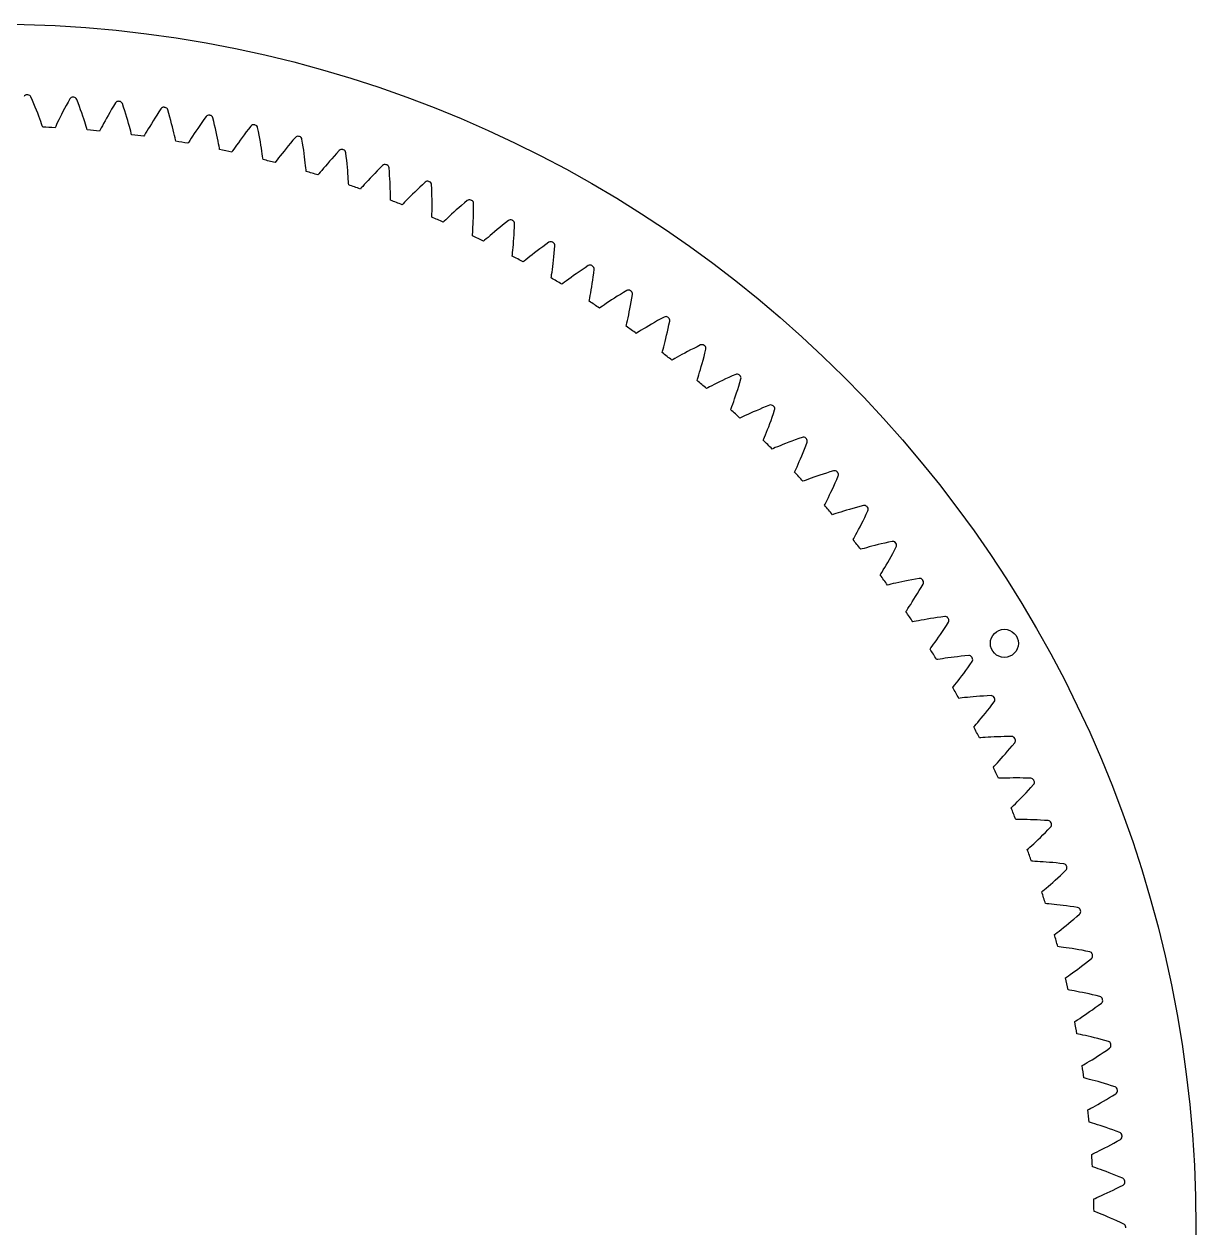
# Model space of a CAD drawing. Header units: millimetres. Extents: x -107 to 107, y -107 to 107.
# Drawn here: x 2.8 to 107.1, y 0 to 107.1 of the extents above; entities that cross this region are included whole.
import ezdxf

# ---------------------------------------------------------------- set-up
doc = ezdxf.new("R2010")
doc.units = ezdxf.units.MM

msp = doc.modelspace()

# ---------------------------------------------------------------- linework, layer by layer
at = {"layer": 'holes'}
msp.add_circle((90.026898, 51.977054), 1.25, dxfattribs=at)
at = {"layer": 'outer'}
msp.add_circle((0, 0), 107.079107, dxfattribs=at)
at = {"layer": 'output_ring'}
for p, q in [((3.499875, 100.289095), (3.366918, 100.601627)), ((3.626555, 99.985699), (3.499875, 100.289095)), ((3.746435, 99.692187), (3.626555, 99.985699)), ((3.859417, 99.409434), (3.746435, 99.692187)), ((6.507437, 99.839597), (6.358478, 99.559719)), ((6.664161, 100.12862), (6.507437, 99.839597)), ((6.828054, 100.426099), (6.664161, 100.12862)), ((7.561274, 100.064873), (7.441091, 100.382537)), ((7.675554, 99.756593), (7.561274, 100.064873)), ((7.783441, 99.458463), (7.675554, 99.756593)), ((10.716457, 99.776296), (10.548149, 99.493862)), ((10.892271, 100.066888), (10.716457, 99.776296)), ((11.610249, 99.676245), (11.503039, 99.998518)), ((11.711942, 99.363587), (11.610249, 99.676245)), ((3.965343, 99.138525), (3.859417, 99.409434)), ((4.063972, 98.880839), (3.965343, 99.138525)), ((4.154925, 98.638213), (4.063972, 98.880839)), ((4.237587, 98.413251), (4.154925, 98.638213)), ((5.845455, 98.552479), (5.740458, 98.337034)), ((5.960487, 98.784659), (5.845455, 98.552479)), ((6.08468, 99.031045), (5.960487, 98.784659)), ((6.21747, 99.289847), (6.08468, 99.031045)), ((6.358478, 99.559719), (6.21747, 99.289847)), ((7.884872, 99.171365), (7.783441, 99.458463)), ((7.979732, 98.896385), (7.884872, 99.171365)), ((8.067837, 98.634914), (7.979732, 98.896385)), ((8.148883, 98.388801), (8.067837, 98.634914)), ((10.092972, 98.703106), (9.958896, 98.461955)), ((10.236141, 98.956314), (10.092972, 98.703106)), ((10.387969, 99.22025), (10.236141, 98.956314)), ((10.548149, 99.493862), (10.387969, 99.22025)), ((11.807659, 99.06133), (11.711942, 99.363587)), ((11.897371, 98.770356), (11.807659, 99.06133)), ((11.98101, 98.491759), (11.897371, 98.770356)), ((14.400394, 98.717762), (14.237994, 98.460196)), ((14.57153, 98.984658), (14.400394, 98.717762)), ((14.751145, 99.260039), (14.57153, 98.984658)), ((14.938591, 99.543267), (14.751145, 99.260039)), ((15.640149, 99.123849), (15.546087, 99.450202)), ((15.729087, 98.807326), (15.640149, 99.123849)), ((15.812477, 98.501439), (15.729087, 98.807326)), ((18.761598, 98.580698), (18.57097, 98.312822)), ((18.960368, 98.856098), (18.761598, 98.580698)), ((19.644351, 98.408592), (19.563593, 98.73849)), ((4.310872, 98.210015), (4.237587, 98.413251)), ((4.372527, 98.0361), (4.310872, 98.210015)), ((4.414125, 97.917163), (4.372527, 98.0361)), ((5.568055, 97.975469), (5.514638, 97.861351)), ((5.646988, 98.142255), (5.568055, 97.975469)), ((5.740458, 98.337034), (5.646988, 98.142255)), ((8.22236, 98.160674), (8.148883, 98.388801)), ((8.287348, 97.954635), (8.22236, 98.160674)), ((8.341904, 97.778364), (8.287348, 97.954635)), ((8.378648, 97.657839), (8.341904, 97.778364)), ((9.533994, 97.669334), (9.475995, 97.557474)), ((9.619621, 97.832784), (9.533994, 97.669334)), ((9.720907, 98.023614), (9.619621, 97.832784)), ((9.834549, 98.234628), (9.720907, 98.023614)), ((9.958896, 98.461955), (9.834549, 98.234628)), ((12.058446, 98.226932), (11.98101, 98.491759)), ((12.129452, 97.977737), (12.058446, 98.226932)), ((12.193623, 97.746819), (12.129452, 97.977737)), ((12.250208, 97.538316), (12.193623, 97.746819)), ((12.297576, 97.359979), (12.250208, 97.538316)), ((13.685385, 97.549143), (13.576449, 97.362574)), ((13.807485, 97.755378), (13.685385, 97.549143)), ((13.940943, 97.977479), (13.807485, 97.755378)), ((14.084681, 98.212998), (13.940943, 97.977479)), ((14.237994, 98.460196), (14.084681, 98.212998)), ((15.890323, 98.207069), (15.812477, 98.501439)), ((15.962603, 97.925311), (15.890323, 98.207069)), ((16.029243, 97.657563), (15.962603, 97.925311)), ((16.090092, 97.405695), (16.029243, 97.657563)), ((18.053249, 97.561526), (17.900084, 97.332026)), ((18.216454, 97.802309), (18.053249, 97.561526)), ((18.389158, 98.053081), (18.216454, 97.802309)), ((18.57097, 98.312822), (18.389158, 98.053081)), ((19.72039, 98.088726), (19.644351, 98.408592)), ((19.791315, 97.77971), (19.72039, 98.088726)), ((19.857168, 97.482427), (19.791315, 97.77971)), ((19.91797, 97.197971), (19.857168, 97.482427)), ((22.539898, 97.479459), (22.347709, 97.227299)), ((22.741225, 97.73939), (22.539898, 97.479459)), ((22.950992, 98.006508), (22.741225, 97.73939)), ((23.616279, 97.531651), (23.548956, 97.864551)), ((23.679292, 97.208966), (23.616279, 97.531651)), ((12.329406, 97.238064), (12.297576, 97.359979)), ((13.484268, 97.202728), (13.421784, 97.093311)), ((13.576449, 97.362574), (13.484268, 97.202728)), ((16.144853, 97.172366), (16.090092, 97.405695)), ((16.192942, 96.961742), (16.144853, 97.172366)), ((16.233043, 96.781631), (16.192942, 96.961742)), ((16.259906, 96.658526), (16.233043, 96.781631)), ((17.412387, 96.576418), (17.34552, 96.469623)), ((17.51097, 96.732397), (17.412387, 96.576418)), ((17.627378, 96.914398), (17.51097, 96.732397)), ((17.757735, 97.115516), (17.627378, 96.914398)), ((17.900084, 97.332026), (17.757735, 97.115516)), ((19.973705, 96.927743), (19.91797, 97.197971)), ((20.024296, 96.673616), (19.973705, 96.927743)), ((20.069556, 96.43826), (20.024296, 96.673616)), ((20.10907, 96.22586), (20.069556, 96.43826)), ((21.829816, 96.526656), (21.67881, 96.316093)), ((21.992155, 96.749761), (21.829816, 96.526656)), ((22.164984, 96.983732), (21.992155, 96.749761)), ((22.347709, 97.227299), (22.164984, 96.983732)), ((23.737635, 96.89733), (23.679292, 97.208966)), ((23.791387, 96.597622), (23.737635, 96.89733)), ((23.840611, 96.310936), (23.791387, 96.597622)), ((26.471793, 96.485937), (26.269543, 96.241773)), ((26.683488, 96.737496), (26.471793, 96.485937)), ((26.903909, 96.995893), (26.683488, 96.737496)), ((27.549405, 96.494466), (27.495628, 96.82982)), ((27.599289, 96.169492), (27.549405, 96.494466)), ((20.141839, 96.044272), (20.10907, 96.22586)), ((20.163691, 95.92018), (20.141839, 96.044272)), ((21.311898, 95.791434), (21.240758, 95.687436)), ((21.416721, 95.94329), (21.311898, 95.791434)), ((21.54041, 96.120423), (21.416721, 95.94329)), ((21.67881, 96.316093), (21.54041, 96.120423)), ((23.885349, 96.038671), (23.840611, 96.310936)), ((23.9256, 95.782703), (23.885349, 96.038671)), ((23.961285, 95.545706), (23.9256, 95.782703)), ((23.992159, 95.331879), (23.961285, 95.545706)), ((25.564266, 95.358423), (25.41805, 95.168523)), ((25.723681, 95.562694), (25.564266, 95.358423)), ((25.894929, 95.779036), (25.723681, 95.562694)), ((26.077097, 96.005811), (25.894929, 95.779036)), ((26.269543, 96.241773), (26.077097, 96.005811)), ((27.644955, 95.855747), (27.599289, 96.169492)), ((27.686517, 95.554108), (27.644955, 95.855747)), ((27.724082, 95.265662), (27.686517, 95.554108)), ((30.360195, 95.33389), (30.148216, 95.098122)), ((30.581911, 95.576662), (30.360195, 95.33389)), ((30.812622, 95.825915), (30.581911, 95.576662)), ((31.437267, 95.29874), (31.397125, 95.635998)), ((24.017542, 95.149112), (23.992159, 95.331879)), ((24.034348, 95.024236), (24.017542, 95.149112)), ((25.176394, 94.849064), (25.101098, 94.748035)), ((25.287285, 94.996547), (25.176394, 94.849064)), ((25.41805, 95.168523), (25.287285, 94.996547)), ((27.75775, 94.991808), (27.724082, 95.265662)), ((27.787595, 94.734419), (27.75775, 94.991808)), ((27.813646, 94.49617), (27.787595, 94.734419)), ((27.835829, 94.281267), (27.813646, 94.49617)), ((27.853785, 94.097622), (27.835829, 94.281267)), ((29.575283, 94.441722), (29.40772, 94.244079)), ((29.755157, 94.650947), (29.575283, 94.441722)), ((29.946366, 94.870153), (29.755157, 94.650947)), ((30.148216, 95.098122), (29.946366, 94.870153)), ((31.473941, 94.972012), (31.437267, 95.29874)), ((31.506855, 94.656674), (31.473941, 94.972012)), ((31.536158, 94.353598), (31.506855, 94.656674)), ((31.562003, 94.063867), (31.536158, 94.353598)), ((34.67071, 94.498495), (34.430087, 94.258796)), ((35.273478, 93.946439), (35.247036, 94.285047)), ((27.865516, 93.972168), (27.853785, 94.097622)), ((28.999525, 93.750858), (28.920196, 93.652963)), ((29.116301, 93.893726), (28.999525, 93.750858)), ((29.253928, 94.060261), (29.116301, 93.893726)), ((29.40772, 94.244079), (29.253928, 94.060261)), ((31.584545, 93.788873), (31.562003, 94.063867)), ((31.603934, 93.530486), (31.584545, 93.788873)), ((31.620309, 93.291377), (31.603934, 93.530486)), ((31.633765, 93.075752), (31.620309, 93.291377)), ((33.566498, 93.367346), (33.378292, 93.165583)), ((33.766433, 93.578623), (33.566498, 93.367346)), ((33.977356, 93.798226), (33.766433, 93.578623)), ((34.198715, 94.025208), (33.977356, 93.798226)), ((34.430087, 94.258796), (34.198715, 94.025208)), ((35.296881, 93.618493), (35.273478, 93.946439)), ((35.316988, 93.30208), (35.296881, 93.618493)), ((35.333985, 92.998066), (35.316988, 93.30208)), ((31.644264, 92.89153), (31.633765, 93.075752)), ((31.6509, 92.765704), (31.644264, 92.89153)), ((32.775009, 92.498619), (32.691779, 92.40402)), ((32.89748, 92.636637), (32.775009, 92.498619)), ((33.041743, 92.797458), (32.89748, 92.636637)), ((33.202858, 92.974893), (33.041743, 92.797458)), ((33.378292, 93.165583), (33.202858, 92.974893)), ((35.348068, 92.707525), (35.333985, 92.998066)), ((35.359447, 92.431844), (35.348068, 92.707525)), ((35.368349, 92.172883), (35.359447, 92.431844)), ((35.37502, 91.933307), (35.368349, 92.172883)), ((37.531022, 92.133344), (37.322688, 91.930344)), ((37.750671, 92.344218), (37.531022, 92.133344)), ((37.981047, 92.562044), (37.750671, 92.344218)), ((38.221695, 92.786064), (37.981047, 92.562044)), ((38.471834, 93.015814), (38.221695, 92.786064)), ((39.051734, 92.439784), (39.039037, 92.779185)), ((39.061828, 92.111159), (39.051734, 92.439784)), ((35.379726, 91.717314), (35.37502, 91.933307)), ((35.382751, 91.532818), (35.379726, 91.717314)), ((35.384283, 91.406826), (35.382751, 91.532818)), ((36.496645, 91.094406), (36.409649, 91.003257)), ((36.624608, 91.227347), (36.496645, 91.094406)), ((36.77527, 91.382189), (36.624608, 91.227347)), ((36.943443, 91.552949), (36.77527, 91.382189)), ((37.126461, 91.736373), (36.943443, 91.552949)), ((37.322688, 91.930344), (37.126461, 91.736373)), ((39.069096, 91.794191), (39.061828, 92.111159)), ((39.073759, 91.489738), (39.069096, 91.794191)), ((39.076055, 91.198865), (39.073759, 91.489738)), ((39.076253, 90.922949), (39.076055, 91.198865)), ((41.950505, 91.160884), (41.700976, 90.946801)), ((42.209749, 91.380308), (41.950505, 91.160884)), ((42.765829, 90.781251), (42.766897, 91.120888)), ((39.059529, 89.897767), (39.063104, 90.023717)), ((39.063104, 90.023717), (39.067559, 90.208185)), ((39.067559, 90.208185), (39.07161, 90.424191)), ((39.07161, 90.424191), (39.074653, 90.663841)), ((39.074653, 90.663841), (39.076253, 90.922949)), ((40.62333, 89.980584), (40.448375, 89.81678)), ((40.813631, 90.15644), (40.62333, 89.980584)), ((41.017558, 90.342299), (40.813631, 90.15644)), ((41.233947, 90.536691), (41.017558, 90.342299)), ((41.461962, 90.73849), (41.233947, 90.536691)), ((41.700976, 90.946801), (41.461962, 90.73849)), ((42.749334, 89.831092), (42.757014, 90.135485)), ((42.757014, 90.135485), (42.762597, 90.452486)), ((42.762597, 90.452486), (42.765829, 90.781251)), ((40.158316, 89.540524), (40.067698, 89.452976)), ((40.291562, 89.66817), (40.158316, 89.540524)), ((40.448375, 89.81678), (40.291562, 89.66817)), ((42.704005, 88.766508), (42.716758, 89.005838)), ((42.716758, 89.005838), (42.728857, 89.264668)), ((42.728857, 89.264668), (42.739841, 89.540366)), ((42.739841, 89.540366), (42.749334, 89.831092)), ((45.105131, 88.983678), (44.869125, 88.791285)), ((45.35239, 89.182132), (45.105131, 88.983678)), ((45.61039, 89.385927), (45.35239, 89.182132)), ((45.878314, 89.594665), (45.61039, 89.385927)), ((46.393107, 88.645201), (46.40966, 88.973564)), ((46.40966, 88.973564), (46.42449, 89.312879)), ((42.670601, 88.241006), (42.679277, 88.366708)), ((42.679277, 88.366708), (42.691204, 88.550843)), ((42.691204, 88.550843), (42.704005, 88.766508)), ((43.754008, 87.839528), (43.659916, 87.755724)), ((43.892317, 87.961669), (43.754008, 87.839528)), ((44.055024, 88.103802), (43.892317, 87.961669)), ((44.236474, 88.260381), (44.055024, 88.103802)), ((44.433745, 88.428381), (44.236474, 88.260381)), ((44.645036, 88.605823), (44.433745, 88.428381)), ((44.869125, 88.791285), (44.645036, 88.605823)), ((46.333406, 87.734752), (46.354673, 88.024855)), ((46.354673, 88.024855), (46.374681, 88.328686)), ((46.374681, 88.328686), (46.393107, 88.645201)), ((46.244707, 86.748013), (46.266238, 86.962982)), ((46.266238, 86.962982), (46.288679, 87.201598)), ((46.288679, 87.201598), (46.311258, 87.459726)), ((46.311258, 87.459726), (46.333406, 87.734752)), ((48.430583, 86.899996), (48.199163, 86.723768)), ((48.674192, 87.082667), (48.430583, 86.899996)), ((48.929291, 87.270937), (48.674192, 87.082667)), ((49.195338, 87.464109), (48.929291, 87.270937)), ((49.4715, 87.661817), (49.195338, 87.464109)), ((49.947393, 86.692271), (49.97724, 87.019694)), ((49.97724, 87.019694), (50.005809, 87.358129)), ((46.211565, 86.439265), (46.225328, 86.564513)), ((46.225328, 86.564513), (46.244707, 86.748013)), ((47.277812, 85.994211), (47.180401, 85.914289)), ((47.420957, 86.110647), (47.277812, 85.994211)), ((47.58929, 86.246069), (47.420957, 86.110647)), ((47.776936, 86.395167), (47.58929, 86.246069)), ((47.980854, 86.555034), (47.776936, 86.395167)), ((48.199163, 86.723768), (47.980854, 86.555034)), ((49.817569, 85.511087), (49.850844, 85.78499)), ((49.850844, 85.78499), (49.88385, 86.073993)), ((49.88385, 86.073993), (49.916156, 86.376763)), ((49.916156, 86.376763), (49.947393, 86.692271)), ((49.695431, 84.620092), (49.722231, 84.802656)), ((49.722231, 84.802656), (49.752456, 85.016576)), ((49.752456, 85.016576), (49.784548, 85.254087)), ((49.784548, 85.254087), (49.817569, 85.511087)), ((51.674098, 84.699225), (51.449131, 84.539477)), ((51.91247, 84.86593), (51.674098, 84.699225)), ((52.163282, 85.038579), (51.91247, 84.86593)), ((52.425801, 85.216356), (52.163282, 85.038579)), ((52.699458, 85.398588), (52.425801, 85.216356)), ((52.983405, 85.584942), (52.699458, 85.398588)), ((53.419615, 84.596907), (53.462707, 84.922851)), ((53.462707, 84.922851), (53.504968, 85.25985)), ((49.676604, 84.495505), (49.695431, 84.620092)), ((50.723938, 84.007606), (50.623369, 83.931697)), ((50.871685, 84.118146), (50.723938, 84.007606)), ((51.045367, 84.246635), (50.871685, 84.118146)), ((51.238902, 84.388006), (51.045367, 84.246635)), ((51.449131, 84.539477), (51.238902, 84.388006)), ((53.24203, 83.421954), (53.286378, 83.694283)), ((53.286378, 83.694283), (53.331069, 83.981711)), ((53.331069, 83.981711), (53.375618, 84.282924)), ((53.375618, 84.282924), (53.419615, 84.596907)), ((53.060024, 82.412919), (53.083885, 82.53664)), ((53.083885, 82.53664), (53.118061, 82.717969)), ((53.118061, 82.717969), (53.15693, 82.930488)), ((53.15693, 82.930488), (53.198622, 83.166503)), ((53.198622, 83.166503), (53.24203, 83.421954)), ((55.064133, 82.535522), (54.832876, 82.385022)), ((55.309065, 82.69243), (55.064133, 82.535522)), ((55.566667, 82.854773), (55.309065, 82.69243)), ((55.836175, 83.021765), (55.566667, 82.854773)), ((56.116992, 83.192757), (55.836175, 83.021765)), ((56.408259, 83.367451), (56.116992, 83.192757)), ((56.80407, 82.36255), (56.860335, 82.68648)), ((56.860335, 82.68648), (56.916218, 83.021489)), ((54.086725, 81.882977), (53.983162, 81.811206)), ((54.23883, 81.987438), (54.086725, 81.882977)), ((54.417577, 82.108783), (54.23883, 81.987438)), ((54.616682, 82.242195), (54.417577, 82.108783)), ((54.832876, 82.385022), (54.616682, 82.242195)), ((56.579015, 81.195759), (56.634363, 81.466067)), ((56.634363, 81.466067), (56.690665, 81.751448)), ((56.690665, 81.751448), (56.747384, 82.050608)), ((56.747384, 82.050608), (56.80407, 82.36255)), ((56.385121, 80.317582), (56.426618, 80.497376)), ((56.426618, 80.497376), (56.474068, 80.708145)), ((56.474068, 80.708145), (56.52529, 80.942277)), ((56.52529, 80.942277), (56.579015, 81.195759)), ((58.614788, 80.383067), (58.363698, 80.236213)), ((58.878757, 80.534836), (58.614788, 80.383067)), ((59.154811, 80.69077), (58.878757, 80.534836)), ((59.442327, 80.85024), (59.154811, 80.69077)), ((59.740434, 81.012988), (59.442327, 80.85024)), ((60.164542, 80.314255), (60.233955, 80.646725)), ((56.356266, 80.194929), (56.385121, 80.317582)), ((57.360648, 79.623815), (57.254262, 79.5563)), ((57.516861, 79.722026), (57.360648, 79.623815)), ((57.700379, 79.836027), (57.516861, 79.722026)), ((57.904727, 79.96126), (57.700379, 79.836027)), ((58.126532, 80.095209), (57.904727, 79.96126)), ((58.363698, 80.236213), (58.126532, 80.095209)), ((59.889297, 79.104003), (59.957119, 79.386867)), ((59.957119, 79.386867), (60.025915, 79.683483)), ((60.025915, 79.683483), (60.095195, 79.992871)), ((60.095195, 79.992871), (60.164542, 80.314255)), ((59.642466, 78.144526), (59.698418, 78.353199)), ((59.698418, 78.353199), (59.759087, 78.585063)), ((59.759087, 78.585063), (59.82304, 78.83616)), ((59.82304, 78.83616), (59.889297, 79.104003)), ((62.376255, 78.227199), (62.094109, 78.082581)), ((62.669998, 78.374887), (62.376255, 78.227199)), ((62.974455, 78.52542), (62.669998, 78.374887)), ((59.559915, 77.845178), (59.593718, 77.966561)), ((59.593718, 77.966561), (59.642466, 78.144526)), ((60.540328, 77.23383), (60.431292, 77.170682)), ((60.700393, 77.32563), (60.540328, 77.23383)), ((60.88838, 77.432101), (60.700393, 77.32563)), ((61.097635, 77.54895), (60.88838, 77.432101)), ((61.324686, 77.6738), (61.097635, 77.54895)), ((61.567371, 77.805077), (61.324686, 77.6738)), ((61.824206, 77.941634), (61.567371, 77.805077)), ((62.094109, 78.082581), (61.824206, 77.941634)), ((63.125063, 76.891854), (63.205823, 77.185438)), ((63.205823, 77.185438), (63.287585, 77.491765)), ((63.287585, 77.491765), (63.369898, 77.810074)), ((63.369898, 77.810074), (63.452729, 78.139458)), ((62.824685, 75.869519), (62.8947, 76.098734)), ((62.8947, 76.098734), (62.968777, 76.347033)), ((62.968777, 76.347033), (63.045834, 76.61197)), ((63.045834, 76.61197), (63.125063, 76.891854)), ((62.665708, 75.367529), (62.704401, 75.487442)), ((62.704401, 75.487442), (62.760322, 75.663285)), ((62.760322, 75.663285), (62.824685, 75.869519)), ((64.190159, 75.009226), (63.976341, 74.900954)), ((64.422083, 75.124772), (64.190159, 75.009226)), ((64.669889, 75.246107), (64.422083, 75.124772)), ((64.932047, 75.372143), (64.669889, 75.246107)), ((65.20744, 75.502037), (64.932047, 75.372143)), ((65.495216, 75.635102), (65.20744, 75.502037)), ((65.794702, 75.770765), (65.495216, 75.635102)), ((66.10501, 75.908835), (65.794702, 75.770765)), ((66.375993, 74.863339), (66.471138, 75.178051)), ((66.471138, 75.178051), (66.567249, 75.503808)), ((63.620539, 74.716951), (63.509035, 74.658274)), ((63.784193, 74.802189), (63.620539, 74.716951)), ((63.976341, 74.900954), (63.784193, 74.802189)), ((66.011056, 73.732468), (66.098786, 73.994065)), ((66.098786, 73.994065), (66.189292, 74.270508)), ((66.189292, 74.270508), (66.281884, 74.560578)), ((66.281884, 74.560578), (66.375993, 74.863339)), ((65.668541, 72.76605), (65.712062, 72.884297)), ((65.712062, 72.884297), (65.775063, 73.057729)), ((65.775063, 73.057729), (65.847731, 73.261186)), ((65.847731, 73.261186), (65.926977, 73.487374)), ((65.926977, 73.487374), (66.011056, 73.732468)), ((68.506568, 72.918736), (68.213636, 72.797443)), ((68.811306, 73.042151), (68.506568, 72.918736)), ((69.126954, 73.167532), (68.811306, 73.042151)), ((66.596223, 72.077312), (66.482432, 72.023201)), ((66.763196, 72.155848), (66.596223, 72.077312)), ((66.959189, 72.246744), (66.763196, 72.155848)), ((67.177219, 72.346263), (66.959189, 72.246744)), ((67.413636, 72.452315), (67.177219, 72.346263)), ((67.666155, 72.563508), (67.413636, 72.452315)), ((67.933205, 72.678816), (67.666155, 72.563508)), ((68.213636, 72.797443), (67.933205, 72.678816)), ((69.144773, 71.527135), (69.249044, 71.813214)), ((69.249044, 71.813214), (69.355345, 72.111914)), ((69.355345, 72.111914), (69.463166, 72.422511)), ((69.463166, 72.422511), (69.572399, 72.744105)), ((68.762589, 70.532485), (68.850937, 70.755276)), ((68.850937, 70.755276), (68.944879, 70.99676)), ((68.944879, 70.99676), (69.043138, 71.254587)), ((69.043138, 71.254587), (69.144773, 71.527135)), ((68.56348, 70.045017), (68.611758, 70.161403)), ((68.611758, 70.161403), (68.681736, 70.33214)), ((68.681736, 70.33214), (68.762589, 70.532485)), ((70.294427, 69.660819), (70.053907, 69.564435)), ((70.551245, 69.761687), (70.294427, 69.660819)), ((70.822749, 69.866078), (70.551245, 69.761687)), ((71.107757, 69.973243), (70.822749, 69.866078)), ((71.405364, 70.082565), (71.107757, 69.973243)), ((71.714853, 70.193529), (71.405364, 70.082565)), ((72.035323, 70.306015), (71.714853, 70.193529)), ((72.341066, 69.547981), (72.463243, 69.864884)), ((69.462489, 69.31925), (69.346598, 69.269796)), ((69.632508, 69.390955), (69.462489, 69.31925)), ((69.832023, 69.473834), (69.632508, 69.390955)), ((70.053907, 69.564435), (69.832023, 69.473834)), ((71.874053, 68.398039), (71.986649, 68.666244)), ((71.986649, 68.666244), (72.102428, 68.947862)), ((72.102428, 68.947862), (72.220747, 69.242008)), ((72.220747, 69.242008), (72.341066, 69.547981)), ((71.398725, 67.323234), (71.475564, 67.490995)), ((71.475564, 67.490995), (71.56447, 67.687899)), ((71.56447, 67.687899), (71.661774, 67.906926)), ((71.661774, 67.906926), (71.765425, 68.144405)), ((71.765425, 68.144405), (71.874053, 68.398039)), ((71.34577, 67.208901), (71.398725, 67.323234)), ((72.214628, 66.447297), (72.096829, 66.402579)), ((72.387414, 66.512052), (72.214628, 66.447297)), ((72.590123, 66.586778), (72.387414, 66.512052)), ((72.815497, 66.668313), (72.590123, 66.586778)), ((73.059726, 66.754871), (72.815497, 66.668313)), ((73.32042, 66.845248), (73.059726, 66.754871)), ((73.595932, 66.938551), (73.32042, 66.845248)), ((73.885048, 67.034077), (73.595932, 66.938551)), ((74.186841, 67.131249), (73.885048, 67.034077)), ((74.500573, 67.229579), (74.186841, 67.131249)), ((74.825338, 67.328986), (74.500573, 67.229579)), ((74.96749, 66.258338), (75.100111, 66.559184)), ((75.100111, 66.559184), (75.235029, 66.870875)), ((74.468061, 65.180089), (74.586878, 65.429112)), ((74.586878, 65.429112), (74.710252, 65.692534)), ((74.710252, 65.692534), (74.837348, 65.969229)), ((74.837348, 65.969229), (74.96749, 66.258338)), ((74.010839, 64.26236), (74.068384, 64.374454)), ((74.068384, 64.374454), (74.151959, 64.538963)), ((74.151959, 64.538963), (74.248771, 64.732102)), ((74.248771, 64.732102), (74.354872, 64.947006)), ((74.354872, 64.947006), (74.468061, 65.180089)), ((74.848119, 63.466171), (74.728604, 63.426264)), ((75.023387, 63.523871), (74.848119, 63.466171)), ((75.228958, 63.59032), (75.023387, 63.523871)), ((75.457451, 63.662655), (75.228958, 63.59032)), ((75.704987, 63.739244), (75.457451, 63.662655)), ((75.96913, 63.818982), (75.704987, 63.739244)), ((76.248196, 63.901043), (75.96913, 63.818982)), ((76.540947, 63.984774), (76.248196, 63.901043)), ((76.846429, 64.069636), (76.540947, 63.984774)), ((77.163888, 64.155171), (76.846429, 64.069636)), ((77.492415, 64.241335), (77.163888, 64.155171)), ((77.591062, 63.165806), (77.735765, 63.46103)), ((77.735765, 63.46103), (77.883205, 63.766998)), ((77.048347, 62.108683), (77.177158, 62.352686)), ((77.177158, 62.352686), (77.311105, 62.610891)), ((77.311105, 62.610891), (77.44931, 62.882209)), ((77.44931, 62.882209), (77.591062, 63.165806)), ((76.554309, 61.210237), (76.616349, 61.319906)), ((76.616349, 61.319906), (76.706522, 61.480893)), ((76.706522, 61.480893), (76.811082, 61.66995)), ((76.811082, 61.66995), (76.925804, 61.880378)), ((76.925804, 61.880378), (77.048347, 62.108683)), ((77.358635, 60.38077), (77.237601, 60.34574)), ((77.536097, 60.43132), (77.358635, 60.38077)), ((77.744192, 60.489384), (77.536097, 60.43132)), ((77.975429, 60.552399), (77.744192, 60.489384)), ((78.225865, 60.618894), (77.975429, 60.552399)), ((78.493023, 60.687862), (78.225865, 60.618894)), ((78.775185, 60.758546), (78.493023, 60.687862)), ((79.071088, 60.830345), (78.775185, 60.758546)), ((79.379759, 60.902757), (79.071088, 60.830345)), ((79.700423, 60.975356), (79.379759, 60.902757)), ((80.032173, 61.048136), (79.700423, 60.975356)), ((80.087151, 59.969493), (80.2437, 60.25861)), ((80.2437, 60.25861), (80.403418, 60.558351)), ((79.370348, 58.712081), (79.502042, 58.935232)), ((79.502042, 58.935232), (79.640636, 59.173814)), ((79.640636, 59.173814), (79.784937, 59.426379)), ((79.784937, 59.426379), (79.934024, 59.691873)), ((79.934024, 59.691873), (80.087151, 59.969493)), ((78.972, 58.057545), (79.038433, 58.16461)), ((79.038433, 58.16461), (79.135057, 58.321811)), ((79.135057, 58.321811), (79.247192, 58.506474)), ((79.247192, 58.506474), (79.370348, 58.712081)), ((79.742051, 57.196164), (79.619696, 57.166067)), ((79.921415, 57.239481), (79.742051, 57.196164)), ((80.131693, 57.289064), (79.921415, 57.239481)), ((80.365293, 57.342656), (80.131693, 57.289064)), ((80.618218, 57.398947), (80.365293, 57.342656)), ((80.887951, 57.457031), (80.618218, 57.398947)), ((81.172747, 57.516223), (80.887951, 57.457031)), ((81.471317, 57.575971), (81.172747, 57.516223)), ((81.782668, 57.635815), (81.471317, 57.575971)), ((82.106011, 57.69536), (81.782668, 57.635815)), ((82.440437, 57.754635), (82.106011, 57.69536)), ((82.451658, 56.67465), (82.619795, 56.957186)), ((82.619795, 56.957186), (82.791529, 57.250208)), ((81.825116, 55.66495), (81.973264, 55.89772)), ((81.973264, 55.89772), (82.127682, 56.14423)), ((82.127682, 56.14423), (82.287406, 56.403464)), ((82.287406, 56.403464), (82.451658, 56.67465)), ((81.25994, 54.809465), (81.330658, 54.91375)), ((81.330658, 54.91375), (81.433572, 55.066905)), ((81.433572, 55.066905), (81.553099, 55.246873)), ((81.553099, 55.246873), (81.684486, 55.447319)), ((81.684486, 55.447319), (81.825116, 55.66495)), ((81.99445, 53.917585), (81.870977, 53.892471)), ((82.175423, 53.953597), (81.99445, 53.917585)), ((82.387537, 53.994618), (82.175423, 53.953597)), ((82.623118, 54.038699), (82.387537, 53.994618)), ((82.878116, 54.084694), (82.623118, 54.038699)), ((83.149981, 54.1318), (82.878116, 54.084694)), ((83.436942, 54.179401), (83.149981, 54.1318)), ((83.737687, 54.227), (83.436942, 54.179401)), ((84.051208, 54.274177), (83.737687, 54.227)), ((84.376699, 54.320569), (84.051208, 54.274177)), ((84.713253, 54.366243), (84.376699, 54.320569)), ((84.680697, 53.286691), (84.860146, 53.56218)), ((84.860146, 53.56218), (85.043614, 53.848002)), ((84.013751, 52.303211), (84.171211, 52.529786)), ((84.171211, 52.529786), (84.335492, 52.769836)), ((84.335492, 52.769836), (84.50559, 53.022384)), ((84.50559, 53.022384), (84.680697, 53.286691)), ((83.41437, 51.471333), (83.489256, 51.572666)), ((83.489256, 51.572666), (83.598293, 51.721525)), ((83.598293, 51.721525), (83.725015, 51.896501)), ((83.725015, 51.896501), (83.864417, 52.091458)), ((83.864417, 52.091458), (84.013751, 52.303211)), ((84.112133, 50.550419), (83.987743, 50.53033)), ((84.294417, 50.579067), (84.112133, 50.550419)), ((84.508019, 50.611458), (84.294417, 50.579067)), ((84.745192, 50.645957), (84.508019, 50.611458)), ((85.001845, 50.68158), (84.745192, 50.645957)), ((85.275396, 50.717629), (85.001845, 50.68158)), ((85.56405, 50.753562), (85.275396, 50.717629)), ((85.866478, 50.788934), (85.56405, 50.753562)), ((86.181653, 50.823367), (85.866478, 50.788934)), ((86.508756, 50.85653), (86.181653, 50.823367)), ((86.846884, 50.888528), (86.508756, 50.85653)), ((86.961072, 50.079173), (87.155972, 50.357325)), ((86.230864, 49.075546), (86.404738, 49.308741)), ((86.404738, 49.308741), (86.584931, 49.554188)), ((86.584931, 49.554188), (86.770606, 49.811182)), ((86.770606, 49.811182), (86.961072, 50.079173)), ((85.510682, 48.146849), (85.625662, 48.291167)), ((85.625662, 48.291167), (85.759371, 48.460864)), ((85.759371, 48.460864), (85.906559, 48.650011)), ((85.906559, 48.650011), (86.064351, 48.855539)), ((86.064351, 48.855539), (86.230864, 49.075546)), ((85.431751, 48.048633), (85.510682, 48.146849)), ((86.489655, 47.145145), (86.274915, 47.121437)), ((86.728031, 47.170003), (86.489655, 47.145145)), ((86.985917, 47.195196), (86.728031, 47.170003)), ((87.260704, 47.22013), (86.985917, 47.195196)), ((87.550577, 47.244336), (87.260704, 47.22013)), ((87.854189, 47.267423), (87.550577, 47.244336)), ((88.170501, 47.289054), (87.854189, 47.267423)), ((88.49868, 47.308934), (88.170501, 47.289054)), ((88.837827, 47.327203), (88.49868, 47.308934)), ((86.09162, 47.100199), (85.966519, 47.085167)), ((86.274915, 47.121437), (86.09162, 47.100199)), ((88.522014, 46.004575), (88.717951, 46.253833)), ((88.717951, 46.253833), (88.919121, 46.513885)), ((88.919121, 46.513885), (89.125133, 46.78391)), ((87.652824, 44.945605), (87.807557, 45.128632)), ((87.807557, 45.128632), (87.973549, 45.327596)), ((87.973549, 45.327596), (88.14884, 45.540675)), ((88.14884, 45.540675), (88.332022, 45.766632)), ((88.332022, 45.766632), (88.522014, 46.004575)), ((87.308768, 44.54699), (87.391614, 44.641926)), ((87.391614, 44.641926), (87.512348, 44.781466)), ((87.512348, 44.781466), (87.652824, 44.945605)), ((87.929659, 43.572594), (87.804051, 43.562644)), ((88.113664, 43.586386), (87.929659, 43.572594)), ((88.329188, 43.601372), (88.113664, 43.586386)), ((88.568376, 43.616549), (88.329188, 43.601372)), ((88.827071, 43.631271), (88.568376, 43.616549)), ((89.102643, 43.645048), (88.827071, 43.631271)), ((89.393258, 43.657487), (89.102643, 43.645048)), ((89.697557, 43.668251), (89.393258, 43.657487)), ((90.014485, 43.677046), (89.697557, 43.668251)), ((90.3432, 43.68361), (90.014485, 43.677046)), ((90.682809, 43.688119), (90.3432, 43.68361)), ((90.519533, 42.620489), (90.731076, 42.872175)), ((90.731076, 42.872175), (90.947862, 43.133629)), ((89.738206, 41.725181), (89.921989, 41.930981)), ((89.921989, 41.930981), (90.114177, 42.149328)), ((90.114177, 42.149328), (90.313655, 42.379376)), ((90.313655, 42.379376), (90.519533, 42.620489)), ((89.042336, 40.972157), (89.128962, 41.063657)), ((89.128962, 41.063657), (89.255251, 41.19819)), ((89.255251, 41.19819), (89.402264, 41.356501)), ((89.402264, 41.356501), (89.564287, 41.533107)), ((89.564287, 41.533107), (89.738206, 41.725181)), ((89.623229, 39.973398), (89.497321, 39.968547)), ((89.807642, 39.979722), (89.623229, 39.973398)), ((90.023596, 39.985962), (89.807642, 39.979722)), ((90.263203, 39.991434), (90.023596, 39.985962)), ((90.522282, 39.995659), (90.263203, 39.991434)), ((90.798186, 39.998258), (90.522282, 39.995659)), ((91.089066, 39.998909), (90.798186, 39.998258)), ((91.393552, 39.997332), (91.089066, 39.998909)), ((91.710576, 39.993276), (91.393552, 39.997332)), ((92.039287, 39.986514), (91.710576, 39.993276)), ((92.378799, 39.977256), (92.039287, 39.986514)), ((91.748274, 38.462773), (91.956911, 38.684548)), ((91.956911, 38.684548), (92.172391, 38.91712)), ((92.172391, 38.91712), (92.393961, 39.160026)), ((92.393961, 39.160026), (92.621164, 39.41248)), ((90.719871, 37.417921), (90.851509, 37.547225)), ((90.851509, 37.547225), (91.004817, 37.699448)), ((91.004817, 37.699448), (91.173863, 37.869343)), ((91.173863, 37.869343), (91.355423, 38.054211)), ((91.355423, 38.054211), (91.547395, 38.252394)), ((91.547395, 38.252394), (91.748274, 38.462773)), ((90.629609, 37.330006), (90.719871, 37.417921)), ((91.169549, 36.308527), (91.043548, 36.308783)), ((91.354066, 36.307373), (91.169549, 36.308527)), ((91.570096, 36.304855), (91.354066, 36.307373)), ((91.809728, 36.300612), (91.570096, 36.304855)), ((92.068765, 36.294335), (91.809728, 36.300612)), ((92.344548, 36.28575), (92.068765, 36.294335)), ((92.635216, 36.274613), (92.344548, 36.28575)), ((92.939387, 36.260698), (92.635216, 36.274613)), ((93.255987, 36.243798), (92.939387, 36.260698)), ((93.584153, 36.223719), (93.255987, 36.243798)), ((93.923012, 36.200711), (93.584153, 36.223719)), ((93.673811, 35.14981), (93.905042, 35.383538)), ((93.905042, 35.383538), (94.142289, 35.626577)), ((92.633641, 34.14336), (92.822543, 34.320718)), ((92.822543, 34.320718), (93.022389, 34.510958)), ((93.022389, 34.510958), (93.231629, 34.713024)), ((93.231629, 34.713024), (93.449083, 34.926162)), ((93.449083, 34.926162), (93.673811, 35.14981)), ((92.067977, 33.626522), (92.161728, 33.710707)), ((92.161728, 33.710707), (92.298497, 33.83457)), ((92.298497, 33.83457), (92.457848, 33.980455)), ((92.457848, 33.980455), (92.633641, 34.14336)), ((92.566077, 32.584001), (92.44019, 32.589363)), ((92.750396, 32.57537), (92.566077, 32.584001)), ((92.966147, 32.5641), (92.750396, 32.57537)), ((93.205409, 32.550149), (92.966147, 32.5641)), ((93.46398, 32.533379), (93.205409, 32.550149)), ((93.739188, 32.513625), (93.46398, 32.533379)), ((94.029166, 32.490717), (93.739188, 32.513625)), ((94.332523, 32.464487), (94.029166, 32.490717)), ((94.648178, 32.434771), (94.332523, 32.464487)), ((94.975261, 32.40141), (94.648178, 32.434771)), ((95.312909, 32.364687), (94.975261, 32.40141)), ((94.561805, 30.906242), (94.787717, 31.110392)), ((94.787717, 31.110392), (95.021324, 31.324749)), ((95.021324, 31.324749), (95.261837, 31.548914)), ((95.261837, 31.548914), (95.508739, 31.782139)), ((93.452163, 29.948106), (93.59384, 30.066325)), ((93.59384, 30.066325), (93.758972, 30.205633)), ((93.758972, 30.205633), (93.941222, 30.36128)), ((93.941222, 30.36128), (94.137157, 30.530836)), ((94.137157, 30.530836), (94.344548, 30.712821)), ((94.344548, 30.712821), (94.561805, 30.906242)), ((93.355077, 29.86779), (93.452163, 29.948106)), ((93.81052, 28.80594), (93.684953, 28.816398)), ((93.994338, 28.789846), (93.81052, 28.80594)), ((94.209454, 28.769841), (93.994338, 28.789846)), ((94.447955, 28.746206), (94.209454, 28.769841)), ((94.705633, 28.718971), (94.447955, 28.746206)), ((94.979815, 28.688081), (94.705633, 28.718971)), ((95.268626, 28.65344), (94.979815, 28.688081)), ((95.570671, 28.614937), (95.268626, 28.65344)), ((95.884862, 28.572453), (95.570671, 28.614937)), ((96.210325, 28.525865), (95.884862, 28.572453)), ((96.546207, 28.475489), (96.210325, 28.525865)), ((96.462118, 27.662455), (96.718268, 27.885483)), ((95.297103, 26.690793), (95.511699, 26.864223)), ((95.511699, 26.864223), (95.736616, 27.048681)), ((95.736616, 27.048681), (95.970616, 27.243508)), ((95.970616, 27.243508), (96.212718, 27.448222)), ((96.212718, 27.448222), (96.462118, 27.662455)), ((94.488795, 26.059985), (94.589056, 26.136301)), ((94.589056, 26.136301), (94.735408, 26.248681)), ((94.735408, 26.248681), (94.90605, 26.381182)), ((94.90605, 26.381182), (95.094458, 26.529315)), ((95.094458, 26.529315), (95.297103, 26.690793)), ((94.900832, 24.98055), (94.775792, 24.996089)), ((95.083847, 24.95702), (94.900832, 24.98055)), ((95.297976, 24.928314), (95.083847, 24.95702)), ((95.535323, 24.895033), (95.297976, 24.928314)), ((95.791685, 24.857378), (95.535323, 24.895033)), ((96.06439, 24.815401), (95.791685, 24.857378)), ((96.35156, 24.769085), (96.06439, 24.815401)), ((96.651797, 24.718374), (96.35156, 24.769085)), ((96.964008, 24.663191), (96.651797, 24.718374)), ((97.287316, 24.603452), (96.964008, 24.663191)), ((97.246034, 23.526597), (97.503911, 23.730548)), ((97.62088, 24.539506), (97.287316, 24.603452)), ((97.503911, 23.730548), (97.76889, 23.943011)), ((95.721326, 22.38791), (95.897197, 22.513387)), ((95.897197, 22.513387), (96.091454, 22.653764)), ((96.091454, 22.653764), (96.300476, 22.806896)), ((96.300476, 22.806896), (96.521924, 22.971488)), ((96.521924, 22.971488), (96.754132, 23.146678)), ((96.754132, 23.146678), (96.995835, 23.331863)), ((96.995835, 23.331863), (97.246034, 23.526597)), ((95.467269, 22.209364), (95.57054, 22.281554)), ((95.57054, 22.281554), (95.721326, 22.38791)), ((95.835223, 21.114117), (95.710915, 21.134711)), ((96.017133, 21.08319), (95.835223, 21.114117)), ((96.229923, 21.04583), (96.017133, 21.08319)), ((96.465726, 21.002958), (96.229923, 21.04583)), ((96.720352, 20.954944), (96.465726, 21.002958)), ((96.991132, 20.901951), (96.720352, 20.954944)), ((97.276189, 20.844035), (96.991132, 20.901951)), ((97.574124, 20.781197), (97.276189, 20.844035)), ((97.883843, 20.713408), (97.574124, 20.781197)), ((98.204463, 20.640615), (97.883843, 20.713408)), ((98.535162, 20.563204), (98.204463, 20.640615)), ((97.612681, 19.206646), (97.86169, 19.381883)), ((97.86169, 19.381883), (98.119576, 19.566318)), ((98.119576, 19.566318), (98.385506, 19.759651)), ((98.385506, 19.759651), (98.658877, 19.961201)), ((96.28889, 18.322252), (96.395002, 18.390198)), ((96.395002, 18.390198), (96.549974, 18.490357)), ((96.549974, 18.490357), (96.730786, 18.608603)), ((96.730786, 18.608603), (96.930572, 18.740992)), ((96.930572, 18.740992), (97.145628, 18.885527)), ((97.145628, 18.885527), (97.373565, 19.04101)), ((97.373565, 19.04101), (97.612681, 19.206646)), ((96.612156, 17.212994), (96.488785, 17.238608)), ((96.792664, 17.17472), (96.612156, 17.212994)), ((97.003765, 17.128768), (96.792664, 17.17472)), ((97.237637, 17.076374), (97.003765, 17.128768)), ((97.490108, 17.018082), (97.237637, 17.076374)), ((97.758517, 16.954158), (97.490108, 17.018082)), ((98.040993, 16.884737), (97.758517, 16.954158)), ((98.336137, 16.809878), (98.040993, 16.884737)), ((98.642854, 16.729593), (98.336137, 16.809878)), ((98.960261, 16.643866), (98.642854, 16.729593)), ((99.287552, 16.553117), (98.960261, 16.643866)), ((97.83117, 14.93313), (98.06522, 15.079248)), ((98.06522, 15.079248), (98.310853, 15.235058)), ((98.310853, 15.235058), (98.566759, 15.40006)), ((98.566759, 15.40006), (98.831907, 15.573892)), ((98.831907, 15.573892), (99.105454, 15.756289)), ((99.105454, 15.756289), (99.386768, 15.946595)), ((96.952309, 14.405038), (97.061087, 14.468627)), ((97.061087, 14.468627), (97.219991, 14.562423)), ((97.219991, 14.562423), (97.405446, 14.673245)), ((97.405446, 14.673245), (97.610433, 14.797429)), ((97.610433, 14.797429), (97.83117, 14.93313)), ((97.230356, 13.28359), (97.108124, 13.314183)), ((97.409164, 13.238032), (97.230356, 13.28359)), ((97.618229, 13.183563), (97.409164, 13.238032)), ((97.849786, 13.121735), (97.618229, 13.183563)), ((98.099688, 13.053258), (97.849786, 13.121735)), ((98.365286, 12.97851), (98.099688, 13.053258)), ((98.644717, 12.897699), (98.365286, 12.97851)), ((98.936584, 12.81094), (98.644717, 12.897699)), ((99.239796, 12.718291), (98.936584, 12.81094)), ((99.553468, 12.619771), (99.239796, 12.718291)), ((99.876812, 12.515833), (99.553468, 12.619771)), ((99.662572, 11.727039), (99.951367, 11.905789)), ((97.730275, 10.610564), (97.920069, 10.713779)), ((97.920069, 10.713779), (98.129921, 10.829553)), ((98.129921, 10.829553), (98.355976, 10.956198)), ((98.355976, 10.956198), (98.595755, 11.09271)), ((98.595755, 11.09271), (98.8475, 11.238438)), ((98.8475, 11.238438), (99.109883, 11.392933)), ((99.109883, 11.392933), (99.381858, 11.555878)), ((99.381858, 11.555878), (99.662572, 11.727039)), ((97.456435, 10.464156), (97.567701, 10.523285)), ((97.567701, 10.523285), (97.730275, 10.610564)), ((97.688806, 9.332361), (97.567915, 9.367882)), ((97.865622, 9.279595), (97.688806, 9.332361)), ((98.072308, 9.216697), (97.865622, 9.279595)), ((98.301168, 9.145536), (98.072308, 9.216697)), ((98.54809, 9.066988), (98.301168, 9.145536)), ((98.81044, 8.981538), (98.54809, 9.066988)), ((99.086367, 8.889469), (98.81044, 8.981538)), ((99.374478, 8.790953), (99.086367, 8.889469)), ((99.673686, 8.686093), (99.374478, 8.790953)), ((99.983108, 8.574942), (99.673686, 8.686093)), ((100.301974, 8.457986), (99.983108, 8.574942)), ((99.49017, 7.367089), (99.768524, 7.518877)), ((99.768524, 7.518877), (100.055944, 7.678522)), ((100.055944, 7.678522), (100.351746, 7.845421)), ((97.800441, 6.506081), (97.914012, 6.560652)), ((97.914012, 6.560652), (98.079989, 6.641272)), ((98.079989, 6.641272), (98.27381, 6.73671)), ((98.27381, 6.73671), (98.488181, 6.843885)), ((98.488181, 6.843885), (98.719183, 6.961265)), ((98.719183, 6.961265), (98.964297, 7.087948)), ((98.964297, 7.087948), (99.221741, 7.223354)), ((99.221741, 7.223354), (99.49017, 7.367089)), ((97.986754, 5.365799), (97.867402, 5.40619)), ((98.161286, 5.305911), (97.986754, 5.365799)), ((98.365253, 5.234689), (98.161286, 5.305911)), ((98.591042, 5.154311), (98.365253, 5.234689)), ((98.834577, 5.065822), (98.591042, 5.154311)), ((99.09325, 4.969809), (98.834577, 5.065822)), ((99.365218, 4.866634), (99.09325, 4.969809)), ((99.649101, 4.756523), (99.365218, 4.866634)), ((99.943813, 4.639623), (99.649101, 4.756523)), ((100.248477, 4.516025), (99.943813, 4.639623)), ((100.562341, 4.386242), (100.248477, 4.516025)), ((99.432961, 3.196401), (99.706994, 3.32914)), ((99.706994, 3.32914), (99.991271, 3.469524)), ((99.991271, 3.469524), (100.284925, 3.617389)), ((100.284925, 3.617389), (100.587248, 3.772164)), ((97.98376, 2.537317), (98.09945, 2.587241)), ((98.09945, 2.587241), (98.268558, 2.661067)), ((98.268558, 2.661067), (98.466087, 2.748573)), ((98.466087, 2.748573), (98.684625, 2.846972)), ((98.684625, 2.846972), (98.920194, 2.954894)), ((98.920194, 2.954894), (99.170241, 3.071539)), ((99.170241, 3.071539), (99.432961, 3.196401)), ((98.12371, 1.390422), (98.006093, 1.435616)), ((98.295672, 1.323509), (98.12371, 1.390422)), ((98.496585, 1.24408), (98.295672, 1.323509)), ((98.718931, 1.154618), (98.496585, 1.24408)), ((98.95868, 1.056332), (98.718931, 1.154618)), ((99.213249, 0.949915), (98.95868, 1.056332)), ((99.480813, 0.835803), (99.213249, 0.949915)), ((99.76, 0.714278), (99.480813, 0.835803)), ((100.049733, 0.585531), (99.76, 0.714278)), ((100.349137, 0.449687), (100.049733, 0.585531)), ((100.657484, 0.307291), (100.349137, 0.449687))]:
    msp.add_line(p, q, dxfattribs=at)
for centre, radius, start, end in [((3.019733, 100.483743), 0.3, 88.278668, 152.920812), ((0, 0), 100.829107, 88.237461, 88.278668), ((3.092, 100.481545), 0.3, 23.595317, 88.237461), ((7.089414, 100.278819), 0.3, 85.956087, 150.598231), ((0, 0), 100.829107, 85.91488, 85.956087), ((7.161532, 100.273695), 0.3, 21.272737, 85.91488), ((11.147447, 99.909138), 0.3, 83.633507, 148.275651), ((0, 0), 100.829107, 83.5923, 83.633507), ((11.219298, 99.901095), 0.3, 18.950156, 83.5923), ((15.187165, 99.375306), 0.3, 81.310926, 145.95307), ((0, 0), 100.829107, 81.269719, 81.310926), ((15.258632, 99.364358), 0.3, 16.627575, 81.269719), ((19.201931, 98.6782), 0.3, 78.988345, 143.630489), ((0, 0), 100.829107, 78.947138, 78.988345), ((19.272895, 98.664365), 0.3, 14.304995, 78.947138), ((0, 0), 98.016607, 86.774706, 87.418843), ((0, 0), 98.016607, 84.452125, 85.096262), ((23.185147, 97.818967), 0.3, 76.665765, 141.307909), ((0, 0), 100.829107, 76.624558, 76.665765), ((23.255492, 97.802267), 0.3, 11.982414, 76.624558), ((0, 0), 98.016607, 82.129545, 82.773681), ((0, 0), 98.016607, 79.806964, 80.451101), ((27.130271, 96.799017), 0.3, 74.343184, 138.985328), ((0, 0), 100.829107, 74.301977, 74.343184), ((27.199882, 96.77948), 0.3, 9.659833, 74.301977), ((0, 0), 98.016607, 77.484383, 78.12852), ((31.03082, 95.620027), 0.3, 72.020603, 136.662747), ((0, 0), 100.829107, 71.979397, 72.020603), ((31.099581, 95.597685), 0.3, 7.337253, 71.979397), ((0, 0), 98.016607, 75.161803, 75.805939), ((34.880385, 94.283934), 0.3, 69.698023, 134.340167), ((0, 0), 100.829107, 69.656816, 69.698023), ((34.948185, 94.258823), 0.3, 5.014672, 69.656816), ((0, 0), 98.016607, 72.839222, 73.483359), ((0, 0), 98.016607, 70.516641, 71.160778), ((38.672642, 92.792932), 0.3, 67.375442, 132.017586), ((0, 0), 100.829107, 67.334235, 67.375442), ((38.739368, 92.765095), 0.3, 2.692091, 67.334235), ((0, 0), 98.016607, 68.194061, 68.838197), ((42.401359, 91.149471), 0.3, 65.052862, 129.695005), ((0, 0), 100.829107, 65.011655, 65.052862), ((42.466903, 91.118953), 0.3, 0.369511, 65.011655), ((0, 0), 98.016607, 65.87148, 66.515617), ((46.060412, 89.356252), 0.3, 62.730281, 127.372425), ((0, 0), 100.829107, 62.689074, 62.730281), ((46.124665, 89.323103), 0.3, 358.04693, 62.689074), ((0, 0), 98.016607, 63.548899, 64.193036), ((49.643787, 87.416222), 0.3, 60.4077, 125.049844), ((0, 0), 100.829107, 60.366493, 60.4077), ((49.706644, 87.380495), 0.3, 355.724349, 60.366493), ((0, 0), 98.016607, 61.226319, 61.870455), ((53.145598, 85.332566), 0.3, 58.08512, 122.727263), ((0, 0), 100.829107, 58.043913, 58.08512), ((53.206955, 85.294322), 0.3, 353.401769, 58.043913), ((0, 0), 98.016607, 58.903738, 59.547875), ((56.56009, 83.108709), 0.3, 55.762539, 120.404683), ((0, 0), 100.829107, 55.721332, 55.762539), ((56.619847, 83.06801), 0.3, 351.079188, 55.721332), ((0, 0), 98.016607, 56.581157, 57.225294), ((59.881655, 80.748305), 0.3, 53.439958, 118.082102), ((0, 0), 100.829107, 53.398751, 53.439958), ((59.939713, 80.705218), 0.3, 348.756608, 53.398751), ((0, 0), 98.016607, 54.258577, 54.902714), ((63.104834, 78.255232), 0.3, 51.117378, 115.759522), ((0, 0), 100.829107, 51.076171, 51.117378), ((63.161098, 78.209827), 0.3, 346.434027, 51.076171), ((0, 0), 98.016607, 51.935996, 52.580133), ((0, 0), 98.016607, 49.613416, 50.257552), ((66.224332, 75.633586), 0.3, 48.794797, 113.436941), ((0, 0), 100.829107, 48.75359, 48.794797), ((66.27871, 75.585938), 0.3, 344.111446, 48.75359), ((69.235023, 72.887673), 0.3, 46.472216, 111.11436), ((0, 0), 100.829107, 46.431009, 46.472216), ((69.287426, 72.837861), 0.3, 341.788866, 46.431009), ((0, 0), 98.016607, 47.290835, 47.934972), ((0, 0), 98.016607, 44.968254, 45.612391), ((72.131962, 70.022007), 0.3, 44.149636, 108.79178), ((0, 0), 100.829107, 44.108429, 44.149636), ((72.182303, 69.970112), 0.3, 339.466285, 44.108429), ((0, 0), 98.016607, 42.645674, 43.28981), ((74.910388, 67.041294), 0.3, 41.827055, 106.469199), ((0, 0), 100.829107, 41.785848, 41.827055), ((74.958585, 66.987402), 0.3, 337.143704, 41.785848), ((0, 0), 98.016607, 40.323093, 40.96723), ((77.565737, 63.950433), 0.3, 39.504474, 104.146618), ((0, 0), 100.829107, 39.463268, 39.504474), ((77.611709, 63.894632), 0.3, 334.821124, 39.463268), ((0, 0), 98.016607, 38.000512, 38.644649), ((80.093645, 60.754502), 0.3, 37.181894, 101.824038), ((0, 0), 100.829107, 37.140687, 37.181894), ((80.137318, 60.696883), 0.3, 332.498543, 37.140687), ((0, 0), 98.016607, 35.677932, 36.322068), ((82.489959, 57.458751), 0.3, 34.859313, 99.501457), ((0, 0), 100.829107, 34.818106, 34.859313), ((82.531262, 57.399409), 0.3, 330.175962, 34.818106), ((0, 0), 98.016607, 33.355351, 33.999488), ((84.750743, 54.068595), 0.3, 32.536732, 97.178876), ((0, 0), 100.829107, 32.495526, 32.536732), ((84.789607, 54.007629), 0.3, 327.853382, 32.495526), ((0, 0), 98.016607, 31.03277, 31.676907), ((86.872281, 50.589605), 0.3, 30.214152, 94.856296), ((0, 0), 100.829107, 30.172945, 30.214152), ((86.908643, 50.527114), 0.3, 325.530801, 30.172945), ((0, 0), 98.016607, 28.71019, 29.354326), ((88.851089, 47.027496), 0.3, 27.891571, 92.533715), ((0, 0), 100.829107, 27.850364, 27.891571), ((88.884888, 46.963583), 0.3, 323.20822, 27.850364), ((0, 0), 98.016607, 26.387609, 27.031746), ((90.683914, 43.388121), 0.3, 25.568991, 90.211134), ((90.715096, 43.32289), 0.3, 320.88564, 25.527784), ((0, 0), 100.829107, 25.527784, 25.568991), ((0, 0), 98.016607, 24.065028, 24.709165), ((92.367746, 39.67746), 0.3, 23.24641, 87.888554), ((92.396258, 39.611019), 0.3, 318.563059, 23.205203), ((0, 0), 100.829107, 23.205203, 23.24641), ((0, 0), 98.016607, 21.742448, 22.386584), ((93.899818, 35.901609), 0.3, 20.923829, 85.565973), ((93.925614, 35.834067), 0.3, 316.240478, 20.882622), ((0, 0), 100.829107, 20.882622, 20.923829), ((0, 0), 98.016607, 19.419867, 20.064004), ((95.277613, 32.066771), 0.3, 18.601249, 83.243392), ((0, 0), 100.829107, 18.560042, 18.601249), ((95.300651, 31.998239), 0.3, 313.917898, 18.560042), ((0, 0), 98.016607, 17.097286, 17.741423), ((96.498867, 28.179248), 0.3, 16.278668, 80.920812), ((96.519109, 28.109839), 0.3, 311.595317, 16.237461), ((0, 0), 100.829107, 16.237461, 16.278668), ((0, 0), 98.016607, 14.774706, 15.418843), ((97.561574, 24.245426), 0.3, 13.956087, 78.598231), ((97.578986, 24.175254), 0.3, 309.272737, 13.91488), ((0, 0), 100.829107, 13.91488, 13.956087), ((0, 0), 98.016607, 12.452125, 13.096262), ((98.463987, 20.271769), 0.3, 11.633507, 76.275651), ((98.478541, 20.200949), 0.3, 306.950156, 11.5923), ((0, 0), 100.829107, 11.5923, 11.633507), ((0, 0), 98.016607, 10.129545, 10.773681), ((99.204624, 16.264806), 0.3, 9.310926, 73.95307), ((99.216296, 16.193454), 0.3, 304.627575, 9.269719), ((0, 0), 100.829107, 9.269719, 9.310926), ((0, 0), 98.016607, 7.806964, 8.451101), ((99.782268, 12.23112), 0.3, 6.988345, 71.630489), ((99.791039, 12.159354), 0.3, 302.304995, 6.947138), ((0, 0), 100.829107, 6.947138, 6.988345), ((0, 0), 98.016607, 5.484383, 6.12852), ((100.195971, 8.177338), 0.3, 4.665765, 69.307909), ((100.201826, 8.105275), 0.3, 299.982414, 4.624558), ((0, 0), 100.829107, 4.624558, 4.665765), ((0, 0), 98.016607, 3.161803, 3.805939), ((100.445051, 4.11012), 0.3, 2.343184, 66.985328), ((100.447981, 4.03788), 0.3, 297.659833, 2.301977), ((0, 0), 100.829107, 2.301977, 2.343184), ((0, 0), 98.016607, 0.839222, 1.483359), ((100.529101, 0.03615), 0.3, 0.020603, 64.662747), ((0, 0), 100.829107, 359.979397, 0.020603)]:
    msp.add_arc(centre, radius, start, end, dxfattribs=at)

doc.saveas('drawing.dxf')
